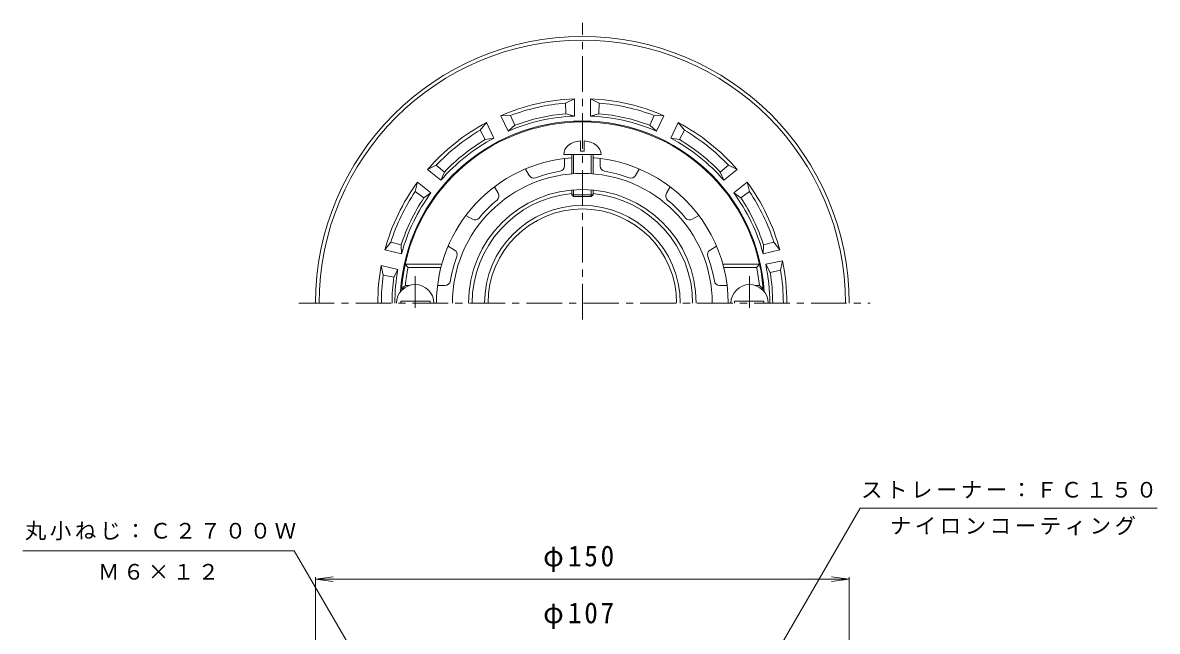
# Model space of a CAD drawing. Units: millimetres, scale not verified. Extents: x -193 to 147, y -230 to 258.
# Drawn here: x -189.6 to 129.3, y 87.2 to 258.4 of the extents above; entities that cross this region are included whole.
import ezdxf

# ---------------------------------------------------------------- set-up
doc = ezdxf.new("R2010")
doc.units = ezdxf.units.MM
doc.header["$LTSCALE"] = 2
doc.linetypes.add('CHAIN1', pattern=[8, 5, -1, 1, -1])
for name, color, linetype, lineweight in [('0-0', 3, 'Continuous', 9), ('0-2', 6, 'Continuous', 5), ('0-4', 7, 'Continuous', 9), ('0-5', 7, 'Continuous', 9)]:
    doc.layers.add(name, color=color, linetype=linetype, lineweight=lineweight)
doc.styles.add('ＭＳ ゴシック', font='')
doc.styles.get('ＭＳ ゴシック').set_extended_font_data('MS Gothic')

msp = doc.modelspace()

# ---------------------------------------------------------------- linework, layer by layer
at = {"layer": '0-0', "linetype": 'CHAIN1'}
for p, q in [((-32.325, 174.958), (-32.325, 258.398)), ((-112.041, 179.504), (48.556, 179.504))]:
    msp.add_line(p, q, dxfattribs=at)
at = {"layer": '0-0'}
for p, q in [((-36.959, 232.803), (-37.043, 235.806)), ((-27.69, 232.803), (-27.606, 235.806)), ((-51.275, 229.535), (-52.502, 232.278)), ((-34.575, 232.146), (-36.959, 232.803)), ((-30.075, 232.146), (-27.69, 232.803)), ((-13.375, 229.535), (-12.147, 232.278)), ((-59.626, 225.514), (-61.005, 228.183)), ((-53.138, 227.909), (-51.275, 229.535)), ((-11.511, 227.909), (-13.375, 229.535)), ((-5.024, 225.514), (-3.645, 228.183)), ((-57.192, 225.956), (-59.626, 225.514)), ((-7.457, 225.956), (-5.024, 225.514)), ((-71.106, 216.359), (-73.402, 218.297)), ((6.456, 216.359), (8.752, 218.297)), ((-72.079, 214.085), (-71.106, 216.359)), ((7.43, 214.085), (6.456, 216.359)), ((-76.885, 209.112), (-79.286, 210.919)), ((-74.885, 210.566), (-76.885, 209.112)), ((10.235, 210.566), (12.236, 209.112)), ((12.236, 209.112), (14.637, 210.919)), ((-83.256, 195.882), (-86.166, 196.633)), ((-83.146, 193.411), (-83.256, 195.882)), ((18.497, 193.411), (18.607, 195.882)), ((18.607, 195.882), (21.516, 196.633)), ((19.21, 190.477), (23.928, 191.416)), ((23.928, 191.416), (23.411, 188.764)), ((-84.147, 189.024), (-85.319, 186.846)), ((19.21, 190.477), (20.467, 188.178)), ((20.467, 188.178), (23.411, 188.764)), ((-85.319, 186.846), (-88.266, 187.432))]:
    msp.add_line(p, q, dxfattribs=at)
for points in [[(-34.575, 232.146), (-34.575, 236.96), (-37.043, 235.806)], [(-30.075, 232.146), (-30.075, 236.96), (-27.606, 235.806)], [(-57.192, 225.956), (-59.281, 230.294), (-61.005, 228.183)], [(-53.138, 227.909), (-55.227, 232.246), (-52.502, 232.278)], [(-11.511, 227.909), (-9.423, 232.246), (-12.147, 232.278)], [(-7.457, 225.956), (-5.368, 230.294), (-3.645, 228.183)], [(-72.079, 214.085), (-75.843, 217.086), (-73.402, 218.297)], [(7.43, 214.085), (11.193, 217.086), (8.752, 218.297)], [(-74.885, 210.566), (-78.648, 213.568), (-79.286, 210.919)], [(10.235, 210.566), (13.999, 213.568), (14.637, 210.919)], [(-83.146, 193.411), (-87.839, 194.483), (-86.166, 196.633)], [(18.497, 193.411), (23.19, 194.483), (21.516, 196.633)], [(-84.147, 189.024), (-88.841, 190.095), (-88.266, 187.432)]]:
    msp.add_lwpolyline(points, dxfattribs=at)
for radius, start, end in [(75, 0, 180), (74, 0, 180), (57.5, 92.2426, 113.47169), (57.5, 66.52831, 87.7574), (56.5, 94.7907, 110.92358), (56.5, 69.07642, 85.2093), (51.229, 3.63388, 176.3662), (57.5, 117.95686, 139.18596), (52.69, 92.44742, 113.26685), (53.5, 94.96953, 110.74481), (52.69, 66.73315, 87.55258), (53.5, 69.25519, 85.03047), (57.5, 40.81403, 62.04312), (56.5, 120.50494, 136.63783), (56.5, 43.36211, 59.495), (52.69, 118.1617, 138.98112), (53.5, 120.68375, 136.45903), (52.69, 41.01886, 61.83829), (53.5, 43.54094, 59.31622), (57.5, 143.67117, 164.90027), (56.5, 146.21928, 162.35217), (52.69, 143.87601, 164.69543), (52.69, 15.30455, 36.12401), (57.5, 15.09973, 36.32884), (56.5, 17.64786, 33.78075), (53.5, 146.39809, 162.17337), (31, 95.55347, 180), (31, 0, 84.44653), (53.5, 17.82663, 33.60191), (27.5, 0, 180), (26.5, 0, 180), (57.5, 0, 11.95621), (57.5, 169.38544, 180), (52.69, 169.59027, 180), (52.69, 0, 12.02071), (53.5, 0, 9.33118), (56.5, 0, 9.43318), (56.5, 171.93352, 180), (53.5, 172.11234, 180)]:
    msp.add_arc((-32.325, 179.504), radius, start, end, dxfattribs=at)
at = {"layer": '0-2'}
for p, q in [((-32.825, 222.284), (-32.825, 225.166)), ((-31.825, 222.284), (-31.825, 225.166)), ((-37.575, 221.284), (-27.075, 221.284)), ((-37.325, 218.085), (-37.325, 220.198)), ((-35.325, 215.891), (-35.325, 221.284)), ((-34.825, 215.929), (-34.825, 221.284)), ((-32.825, 222.284), (-31.825, 222.284)), ((-29.825, 215.929), (-29.825, 221.284)), ((-29.325, 215.891), (-29.325, 221.284)), ((-27.325, 218.085), (-27.325, 220.198)), ((-47.285, 215.416), (-48.342, 217.246)), ((-17.364, 215.416), (-16.308, 217.246)), ((-55.945, 210.416), (-57.002, 212.246)), ((-35.325, 210.004), (-35.325, 211.363)), ((-34.825, 209.504), (-34.825, 211.406)), ((-29.825, 209.504), (-29.825, 211.406)), ((-29.325, 210.004), (-29.325, 211.363)), ((-8.704, 210.416), (-7.648, 212.246)), ((-35.325, 210.004), (-29.325, 210.004)), ((-35.325, 210.004), (-34.825, 209.504)), ((-34.825, 209.504), (-29.825, 209.504)), ((-29.325, 210.004), (-29.825, 209.504)), ((-63.237, 203.124), (-65.067, 204.181)), ((-1.413, 203.124), (0.417, 204.181)), ((-68.237, 194.464), (-70.067, 195.521)), ((3.587, 194.464), (5.417, 195.521)), ((-81.314, 189.504), (-82.124, 190.504)), ((-71.821, 190.504), (-82.124, 190.504)), ((-72.086, 189.504), (-81.314, 189.504)), ((7.172, 190.504), (17.475, 190.504)), ((7.437, 189.504), (16.665, 189.504)), ((16.665, 189.504), (17.475, 190.504)), ((-82.725, 183.504), (-83.168, 183.504)), ((-70.905, 184.504), (-73.019, 184.504)), ((6.256, 184.504), (8.369, 184.504)), ((18.076, 183.504), (18.518, 183.504)), ((-83.325, 179.504), (-83.325, 180.104)), ((-75.105, 180.104), (-83.325, 180.104)), ((-75.105, 179.504), (-75.105, 180.104)), ((10.455, 180.104), (18.675, 180.104)), ((10.455, 179.504), (10.455, 180.104)), ((18.675, 179.504), (18.675, 180.104))]:
    msp.add_line(p, q, dxfattribs=at)
at = {"layer": '0-2', "linetype": 'CHAIN1'}
for p, q in [((-79.325, 178.229), (-79.325, 187.111)), ((14.675, 178.229), (14.675, 187.111))]:
    msp.add_line(p, q, dxfattribs=at)
at = {"layer": '0-2'}
for points in [[(-80.925, 184.504), (-82.074, 184.504), (-83.168, 183.504)], [(16.276, 184.504), (17.425, 184.504), (18.518, 183.504)]]:
    msp.add_lwpolyline(points, dxfattribs=at)
for centre, radius, start, end in [((-32.325, 179.504), 51, 4.49843, 175.50157), ((-32.325, 179.504), 41, 94.19614, 180), ((-32.325, 179.504), 41, 55.17145, 85.80386), ((-32.325, 179.504), 41, 85.31111, 85.80386), ((-38.825, 218.085), 1.5, 279.563, 0), ((-25.825, 218.085), 1.5, 179.99927, 260.43636), ((-32.325, 179.504), 36.511, 0, 180), ((-45.986, 216.166), 1.5, 209.99927, 290.43636), ((-32.325, 179.504), 37.624, 99.56326, 110.43671), ((-32.325, 179.504), 37.624, 69.56326, 80.43671), ((-18.663, 216.166), 1.5, 249.563, 330), ((-32.325, 179.504), 32, 0, 180), ((-32.325, 179.504), 41, 0, 55.80386), ((-32.325, 179.504), 37.624, 129.56326, 140.43671), ((-57.244, 209.666), 1.5, 309.563, 30), ((-7.405, 209.666), 1.5, 149.99927, 230.43636), ((-32.325, 179.504), 37.624, 39.56326, 50.43671), ((-62.487, 204.423), 1.5, 239.99927, 320.43636), ((-2.163, 204.423), 1.5, 219.563, 300), ((-32.325, 179.504), 37.624, 159.56326, 170.43671), ((-68.987, 193.165), 1.5, 339.563, 60), ((4.337, 193.165), 1.5, 119.99927, 200.43636), ((-32.325, 179.504), 37.624, 9.56326, 20.43671), ((-32.325, 179.504), 50, 168.463, 174.26086), ((-32.325, 179.504), 50, 5.73914, 11.537), ((-70.905, 186.004), 1.5, 269.99927, 350.43636), ((6.256, 186.004), 1.5, 189.563, 270), ((-79.325, 179.504), 5.25, 0, 180), ((14.675, 179.504), 5.25, 0, 180)]:
    msp.add_arc(centre, radius, start, end, dxfattribs=at)
for start_param, end_param in [(1.666179, 3.1415927), (6.2831853, 7.7585989)]:
    msp.add_ellipse((-32.325, 221.284), major_axis=(5.25, 0), ratio=0.7428, start_param=start_param, end_param=end_param, dxfattribs=at)
at = {"layer": '0-4'}
for p, q in [((-107.325, 101.909), (-102.367, 102.562)), ((-107.325, -10.091), (-107.325, 102.509)), ((42.675, 101.909), (37.718, 102.562)), ((42.675, -10.091), (42.675, 102.509)), ((-107.325, 101.909), (42.675, 101.909)), ((-107.325, 101.909), (-102.367, 101.257)), ((42.675, 101.909), (37.718, 101.257))]:
    msp.add_line(p, q, dxfattribs=at)
at = {"layer": '0-5'}
for p, q in [((4.186, 49.909), (45.756, 121.909)), ((45.756, 121.909), (129.288, 121.909)), ((-113.314, 109.888), (-189.635, 109.888)), ((-76.814, 47.328), (-113.314, 109.888))]:
    msp.add_line(p, q, dxfattribs=at)

# ---------------------------------------------------------------- texts
at = {"layer": '0-4', "color": 2, "char_height": 5.865, "attachment_point": 7, "style": 'ＭＳ ゴシック'}
for s, insert in [('\\T1.21;\\W0.95;φ150', (-43.325, 103.909)), ('\\T1.21;\\W0.95;φ107', (-43.325, 87.909))]:
    msp.add_mtext(s, dxfattribs=dict(at, insert=insert))
at = {"layer": '0-5', "char_height": 4.399, "attachment_point": 7, "style": 'ＭＳ ゴシック'}
for s, insert in [('\\T1.17;ストレーナー：ＦＣ１５０', (46.022, 124.617)), ('\\T1.17;丸小ねじ：Ｃ２７００Ｗ', (-188.996, 112.822)), ('\\T1.17;ナイロンコーティング', (54.111, 114.252)), ('\\T1.17;Ｍ６×１２', (-168.475, 101.708))]:
    msp.add_mtext(s, dxfattribs=dict(at, insert=insert))

doc.saveas('drawing.dxf')
